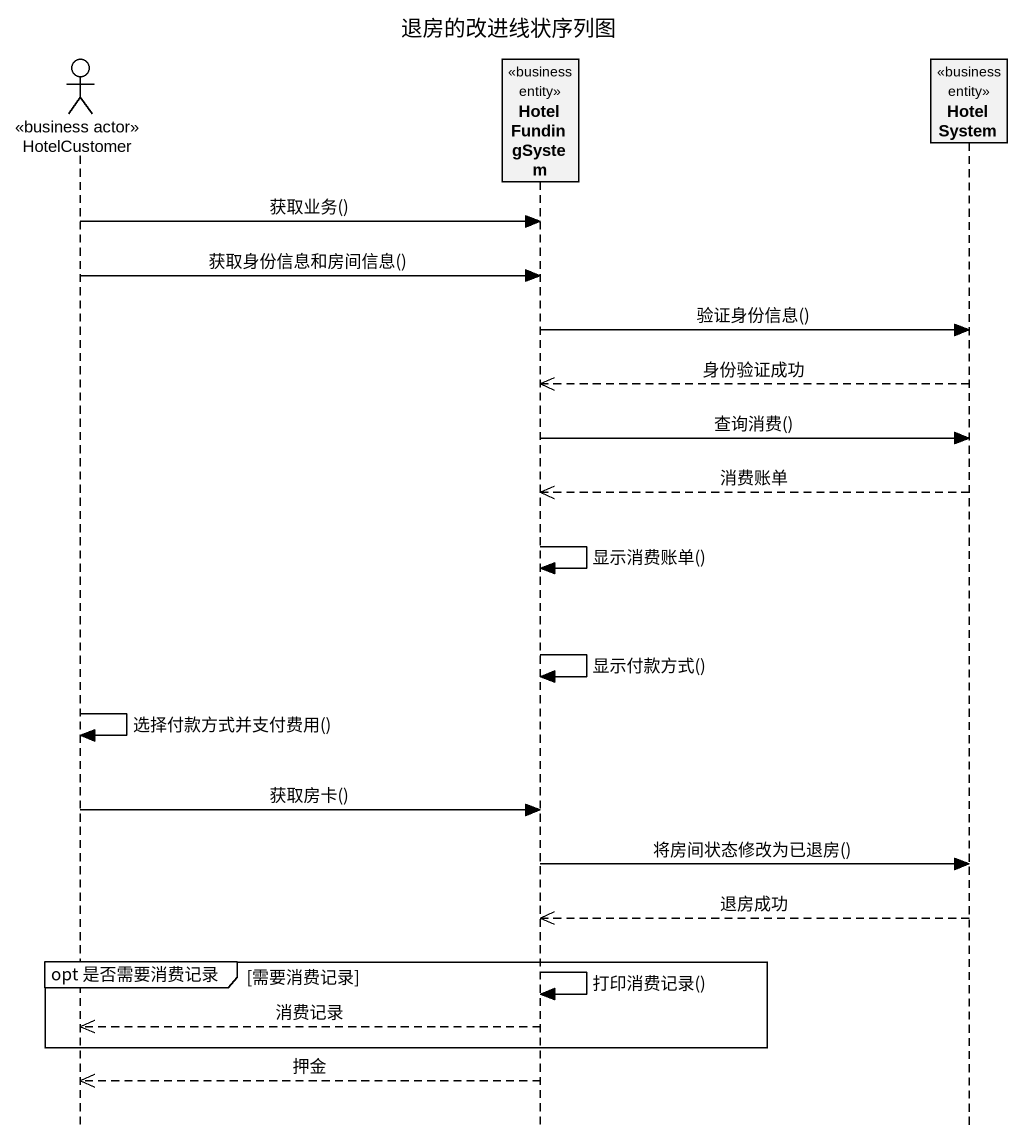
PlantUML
@startuml
title 退房的改进线状序列图
hide footbox
actor HotelCustomer <<business actor>>
participant HotelFundingSystem <<business entity>>
participant HotelSystem <<business entity>>

HotelCustomer -> HotelFundingSystem : 获取业务()
HotelCustomer -> HotelFundingSystem : 获取身份信息和房间信息()
HotelFundingSystem -> HotelSystem : 验证身份信息()
HotelSystem -->> HotelFundingSystem : 身份验证成功
HotelFundingSystem -> HotelSystem : 查询消费()
HotelSystem -->> HotelFundingSystem : 消费账单
HotelFundingSystem -> HotelFundingSystem : 显示消费账单()
HotelFundingSystem -> HotelFundingSystem : 显示付款方式()
HotelCustomer -> HotelCustomer : 选择付款方式并支付费用()
HotelCustomer -> HotelFundingSystem : 获取房卡()
HotelFundingSystem -> HotelSystem : 将房间状态修改为已退房()
HotelSystem -->> HotelFundingSystem : 退房成功
group opt 是否需要消费记录 [需要消费记录]
  HotelFundingSystem -> HotelFundingSystem : 打印消费记录()
  HotelFundingSystem -->> HotelCustomer : 消费记录
end
HotelFundingSystem -->> HotelCustomer : 押金
@enduml
